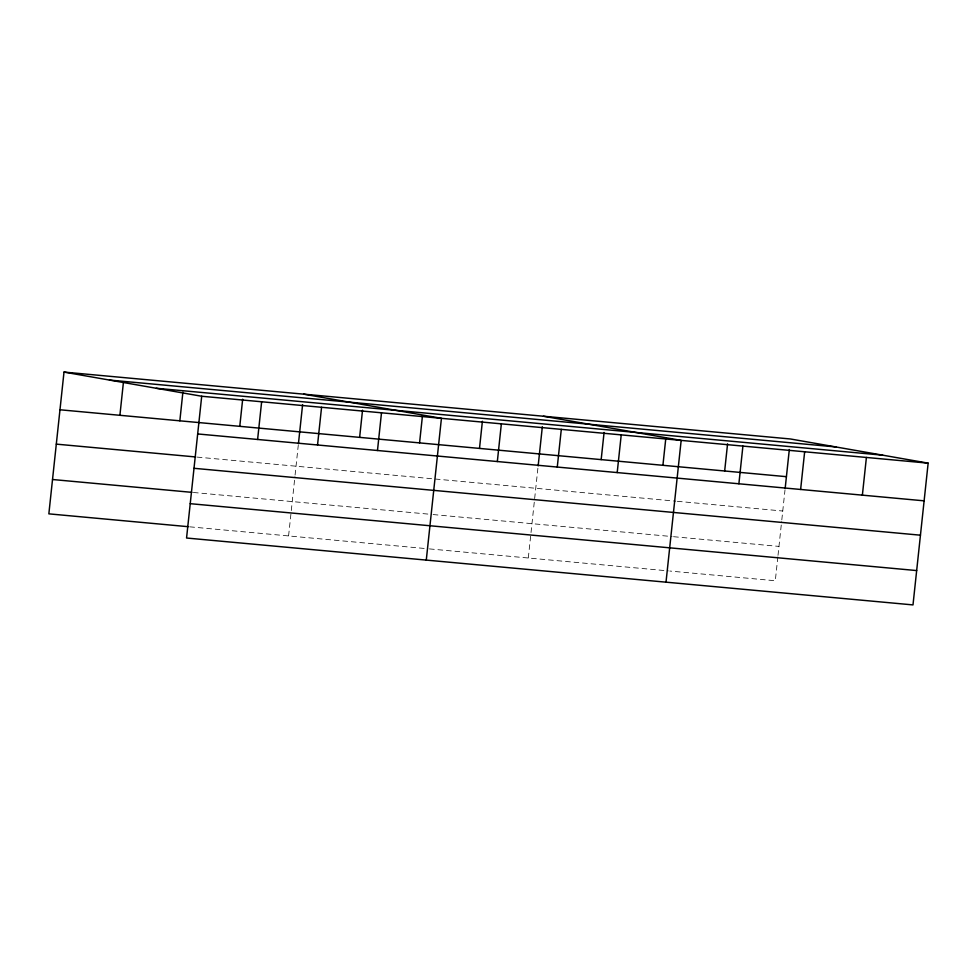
<?xml version="1.0" encoding="UTF-8"?>
<svg xmlns="http://www.w3.org/2000/svg" width="977" height="977" viewBox="0 0 977 977"><rect width="100%" height="100%" fill="white"/><g stroke="black" fill="none" stroke-linecap="round" stroke-linejoin="round"><path stroke-width="0.73" stroke-dasharray="4.88 3.66" d="M288.581 535.933L291.134 512.046M291.293 510.544L294.932 476.52M295.078 475.054L298.266 445.292M528.301 558.001L537.985 467.372M777.851 556.853L775.298 580.753L669.868 571.044M778.01 555.363L781.649 521.339M781.808 519.862L784.983 490.112M197.146 457.102L675.815 501.177M677.33 501.311L782.748 511.02M193.361 492.481L431.59 514.415M433.092 514.561L672.042 536.556M673.544 536.703L778.962 546.399M189.685 526.823L427.914 548.769M429.416 548.903L668.366 570.898"/><path stroke-width="1.47" d="M64.006 372.09L201.702 396.247L186.558 538.022L912.994 604.91L928.15 463.147L790.442 438.978L64.006 372.09L48.85 513.853L188.195 526.688M119.902 415.298L123.444 382.129M179.841 420.818L182.894 392.168M239.768 426.338L242.675 399.202M257.61 439.467L261.641 401.767M298.425 443.802L302.601 404.71M317.537 444.987L321.567 407.287M359.634 437.378L362.528 410.23M377.476 450.507L381.494 412.807M419.56 442.899L422.467 415.75M426.277 560.102L441.433 418.327L303.725 394.158M479.499 448.419L482.394 421.27M497.33 461.547L501.36 423.847M538.156 465.882L542.333 426.79M557.269 467.055L561.299 429.367M601.173 459.617L604.079 432.469M617.195 472.575L621.225 434.875M662.919 465.296L665.826 438.16M666.009 582.17L681.164 440.395L543.456 416.239M724.665 470.987L727.572 443.851M738.881 483.786L742.911 446.086M785.142 488.622L789.318 449.53M800.627 489.465L804.657 451.765M862.373 495.156L866.404 457.456M109.448 380.065L835.885 446.953M156.259 388.272L882.707 455.172M201.702 396.247L928.15 463.147M59.976 409.778L786.424 476.678M197.672 433.947L924.12 500.835M56.3 444.132L195.644 456.955M194.008 468.301L920.456 535.188M52.526 479.512L191.858 492.347M190.222 503.68L916.67 570.568"/></g></svg>
